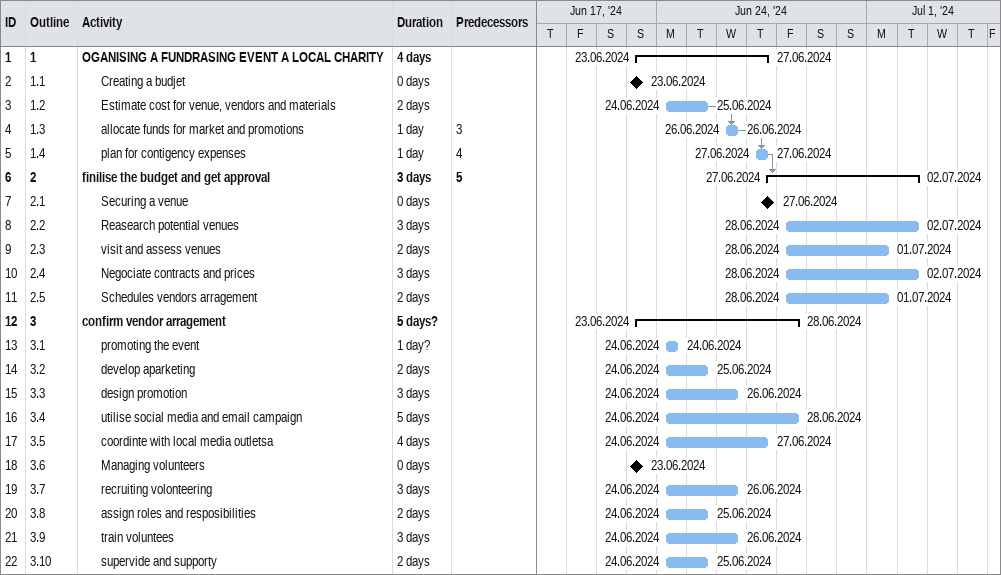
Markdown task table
| ID | WBS | Task | Duration | Start | Finish | Predecessors |
|---|---|---|---|---|---|---|
| 1 | 1 | **OGANISING A FUNDRASING EVENT A LOCAL CHARITY** | 4d | 2024-06-23 | 2024-06-27 |  |
| 2 | 1.1 | Creating a budjet | 0d | 2024-06-23 | 2024-06-23 |  |
| 3 | 1.2 | Estimate cost for venue, vendors and materials | 2d | 2024-06-24 | 2024-06-25 |  |
| 4 | 1.3 | allocate funds for market and promotions | 1d | 2024-06-26 | 2024-06-26 | 3 |
| 5 | 1.4 | plan for contigency expenses | 1d | 2024-06-27 | 2024-06-27 | 4 |
| 6 | 2 | **finilise the budget and get approval** | 3d | 2024-06-27 | 2024-07-02 | 5 |
| 7 | 2.1 | Securing a venue | 0d | 2024-06-27 | 2024-06-27 |  |
| 8 | 2.2 | Reasearch potential venues | 3d | 2024-06-28 | 2024-07-02 |  |
| 9 | 2.3 | visit and assess venues | 2d | 2024-06-28 | 2024-07-01 |  |
| 10 | 2.4 | Negociate contracts and prices | 3d | 2024-06-28 | 2024-07-02 |  |
| 11 | 2.5 | Schedules vendors arragement | 2d | 2024-06-28 | 2024-07-01 |  |
| 12 | 3 | **confirm vendor arragement** | 5d? | 2024-06-23 | 2024-06-28 |  |
| 13 | 3.1 | promoting the event | 1d? | 2024-06-24 | 2024-06-24 |  |
| 14 | 3.2 | develop aparketing | 2d | 2024-06-24 | 2024-06-25 |  |
| 15 | 3.3 | design promotion | 3d | 2024-06-24 | 2024-06-26 |  |
| 16 | 3.4 | utilise social media and email campaign | 5d | 2024-06-24 | 2024-06-28 |  |
| 17 | 3.5 | coordinte with local media outletsa | 4d | 2024-06-24 | 2024-06-27 |  |
| 18 | 3.6 | Managing volunteers | 0d | 2024-06-23 | 2024-06-23 |  |
| 19 | 3.7 | recruiting volonteering | 3d | 2024-06-24 | 2024-06-26 |  |
| 20 | 3.8 | assign roles and resposibilities | 2d | 2024-06-24 | 2024-06-25 |  |
| 21 | 3.9 | train voluntees | 3d | 2024-06-24 | 2024-06-26 |  |
| 22 | 3.10 | supervide and supporty | 2d | 2024-06-24 | 2024-06-25 |  |
